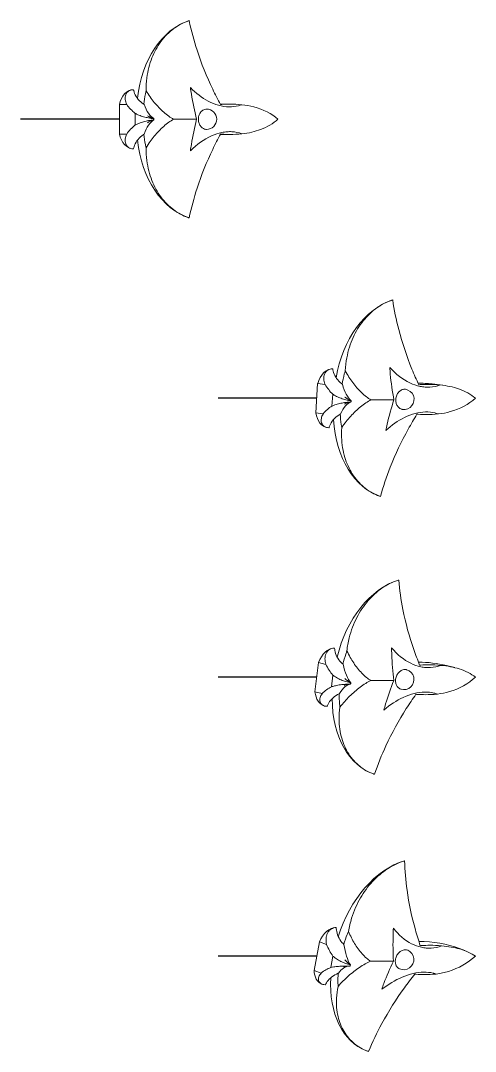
# Model space of a CAD drawing. Header units: inches. Extents: x 0 to 159, y -367 to 354.
# Drawn here: x 112.8 to 158.9, y -117.4 to -12.8 of the extents above; entities that cross this region are included whole.
import ezdxf

# ---------------------------------------------------------------- set-up
doc = ezdxf.new("R2010")
doc.units = ezdxf.units.IN
doc.header["$MEASUREMENT"] = 0

msp = doc.modelspace()

# ---------------------------------------------------------------- linework, layer by layer
at = {"color": 0, "linetype": 'Continuous', "lineweight": 0, "extrusion": (0.707107, -1.09433e-15, 0.707107)}
for p, q in [((124.25, -19.85), (124.21, -19.85)), ((122.82, -21.35), (122.82, -24.35)), ((122.82, -21.35), (123.57, -21.35)), ((133.05, -21.31), (134.03, -21.31)), ((124.41, -22.24), (124.41, -23.45)), ((126.3, -22.78), (126.3, -22.91)), ((130.64, -22.85), (128.32, -22.85)), ((122.82, -24.35), (123.57, -24.35)), ((133.05, -24.39), (134.03, -24.39)), ((124.21, -25.85), (124.25, -25.85)), ((144.4, -48.14), (144.44, -48.14)), ((142.73, -52.62), (142.91, -49.64)), ((142.91, -49.64), (143.66, -49.73)), ((155.55, -49.81), (154.51, -49.68)), ((144.36, -51.93), (144.44, -50.72)), ((146.29, -51.51), (146.29, -51.39)), ((150.64, -51.3), (148.31, -51.3)), ((142.73, -52.62), (143.47, -52.72)), ((143.92, -54.11), (143.92, -54.11)), ((144.07, -54.12), (144.03, -54.12)), ((144.58, -76.46), (144.62, -76.46)), ((142.63, -80.89), (143, -77.94)), ((143, -77.94), (143.74, -78.12)), ((156.8, -78.45), (155.96, -78.24)), ((144.31, -80.4), (144.46, -79.21)), ((146.25, -80.11), (146.27, -79.99)), ((150.62, -79.76), (148.3, -79.76)), ((142.63, -80.89), (143.37, -81.08)), ((143.63, -82.34), (143.62, -82.34)), ((143.89, -82.37), (143.84, -82.37)), ((144.76, -104.8), (144.8, -104.8)), ((142.54, -109.15), (143.09, -106.25)), ((143.09, -106.25), (143.81, -106.52)), ((157.83, -107.14), (157.28, -106.93)), ((144.24, -108.86), (144.46, -107.7)), ((146.2, -108.71), (146.22, -108.59)), ((150.59, -108.22), (148.27, -108.22)), ((142.54, -109.15), (143.27, -109.42)), ((143.35, -110.54), (143.33, -110.53)), ((143.71, -110.6), (143.66, -110.6)), ((147.85, -117.29), (147.85, -117.28))]:
    msp.add_line(p, q, dxfattribs=at)
for p, q in [((122.82, -22.85), (112.82, -22.85)), ((142.82, -51.13), (132.82, -51.13)), ((142.82, -79.41), (132.82, -79.41)), ((142.82, -107.7), (132.82, -107.7))]:
    msp.add_line(p, q)
at = {"color": 0, "linetype": 'Continuous', "lineweight": 0}
for centre, start, end in [((131.65, -22.85), 270, 90), ((151.65, -51.25), 261.85, 81.8915), ((151.64, -79.65), 253.8332, 73.9902), ((151.62, -108.05), 246.1061, 66.4287)]:
    msp.add_arc(centre, 1.03, start, end, dxfattribs=at)
for centre, major_axis, ratio, start_param, end_param in [((131.37, -22.26), (0, -9.64), 0.707107, 3.361222, 4.551343), ((124.23, -21.93), (0, 2.08), 0.707107, 0.014421, 1.286572), ((126.24, -17.55), (0, -5.36), 0.707107, 5.498459, 5.777127), ((126.74, -17.55), (0, 5.36), 0.373489, 2.354144, 2.921985), ((126.74, -28.14), (0, 5.36), 0.373489, 0.219608, 0.787448), ((127.13, -17.55), (0, -5.36), 0.707107, 5.884789, 6.063578), ((127.13, -28.14), (0, 5.36), 0.707107, 0.219608, 0.398396), ((126.24, -28.14), (0, 5.36), 0.707107, 0.506058, 0.784727), ((124.23, -23.76), (0, -2.08), 0.707107, 4.996613, 6.268764), ((131.37, -23.43), (0, -9.64), 0.707107, 4.873435, 6.063556), ((151.41, -50.55), (1.18, 9.57), 0.704416, 0.306566, 1.500593), ((144.29, -50.22), (0.26, 2.07), 0.704416, 0.101357, 1.373508), ((146.56, -46.28), (0, -5.36), 0.707107, 5.411192, 5.689861), ((147.05, -46.28), (-0.18, -5.36), 0.37439, 5.421133, 5.988973), ((151.62, -72.99), (2.88, 23.3), 0.704416, 0, 0.086278), ((147.44, -46.28), (0, -5.36), 0.707107, 5.797523, 5.976311), ((145.9, -56.82), (0, 5.36), 0.707107, 0.418791, 0.69746), ((146.4, -56.82), (-0.18, -5.36), 0.37439, 3.286596, 3.854437), ((146.79, -56.82), (0, 5.36), 0.707107, 0.132341, 0.31113), ((144.18, -52.04), (-0.26, -2.07), 0.704416, 5.083549, 6.283185), ((151.34, -51.71), (-1.18, -9.57), 0.704416, 4.964671, 6.150492), ((151.45, -78.84), (2.33, 9.36), 0.696364, 0.391563, 1.589113), ((144.35, -78.51), (0.5, 2.02), 0.696364, 0.186355, 1.458506), ((146.84, -75.04), (0, 5.36), 0.707107, 2.182333, 2.461002), ((147.33, -75.04), (-0.36, -5.36), 0.377081, 5.346681, 5.914522), ((150.28, -101.02), (5.68, 22.78), 0.696364, 0, 0.17452), ((145.54, -85.47), (0, 5.36), 0.707107, 0.331525, 0.610194), ((146.03, -85.47), (-0.36, -5.36), 0.377081, 3.212145, 3.779985), ((146.42, -85.47), (0, 5.36), 0.707107, 0.045075, 0.223863), ((147.72, -75.04), (0, 5.36), 0.707107, 2.568663, 2.747452), ((144.12, -80.32), (-0.5, -2.02), 0.696364, 5.168547, 6.283185), ((151.3, -79.99), (-2.33, -9.36), 0.696364, 5.054376, 6.235489), ((151.48, -107.13), (3.42, 9.02), 0.683013, 0.472891, 1.673575), ((144.4, -106.81), (0.74, 1.95), 0.683013, 0.267683, 1.539834), ((147.09, -103.84), (0, 5.36), 0.707107, 2.095066, 2.373735), ((147.59, -103.84), (-0.54, -5.35), 0.381522, 5.272531, 5.840372), ((148.96, -128.89), (8.32, 21.96), 0.683013, 0, 0.258526), ((147.98, -103.84), (0, 5.36), 0.707107, 2.481397, 2.660186), ((144.07, -108.58), (-0.74, -1.95), 0.683013, 5.249875, 6.283185), ((145.16, -114.06), (0, 5.36), 0.707107, 0.244259, 0.522927), ((145.65, -114.06), (-0.54, -5.35), 0.381522, 3.20825, 3.705835), ((146.04, -114.06), (0, 5.36), 0.707107, 0.018731, 0.136597), ((146.04, -114.06), (0, 5.36), 0.707107, 6.240994, 6.242798), ((151.27, -108.27), (-3.42, -9.02), 0.683013, 5.140844, 6.283185)]:
    msp.add_ellipse(centre, major_axis=major_axis, ratio=ratio, start_param=start_param, end_param=end_param, dxfattribs=at)
for points, knots in [([(129.89, -12.85), (129.86, -12.86), (129.82, -12.87), (129.27, -13.06), (128.76, -13.33), (127.83, -14.03), (127.4, -14.47), (126.66, -15.47), (126.36, -16.03), (125.88, -17.25), (125.7, -17.93), (125.55, -19.08), (125.53, -19.52), (125.53, -19.96)], [20.200973, 20.200973, 20.200973, 20.200973, 20.343008, 20.343008, 22.563347, 22.563347, 24.783686, 24.783686, 27.004025, 27.004025, 29.314353, 29.314353, 30.672112, 30.672112, 30.672112, 30.672112]), ([(133.07, -21.35), (132.8, -20.84), (132.53, -20.32), (131.67, -18.53), (131.13, -17.2), (130.37, -14.85), (130.1, -13.85), (129.89, -12.85)], [2.322448, 2.322448, 2.322448, 2.322448, 3.984617, 3.984617, 7.969234, 7.969234, 10.871312, 10.871312, 10.871312, 10.871312]), ([(124.21, -19.85), (124.13, -19.85), (124.05, -19.86), (123.9, -19.9), (123.82, -19.94), (123.69, -20.03), (123.63, -20.08), (123.53, -20.21), (123.49, -20.28), (123.44, -20.43), (123.42, -20.51), (123.4, -20.68), (123.4, -20.77), (123.43, -21), (123.48, -21.16), (123.56, -21.33), (123.56, -21.34), (123.57, -21.35)], [0.995452, 0.995452, 0.995452, 0.995452, 1.331539, 1.331539, 1.697611, 1.697611, 2.063683, 2.063683, 2.429755, 2.429755, 2.774314, 2.774314, 3.118872, 3.118872, 3.753856, 3.753856, 3.782099, 3.782099, 3.782099, 3.782099]), ([(125.32, -21.34), (125.31, -21.33), (125.3, -21.32), (125.1, -21.19), (124.9, -21.02), (124.57, -20.64), (124.44, -20.43), (124.32, -20.13), (124.29, -20.04), (124.27, -19.91), (124.26, -19.88), (124.25, -19.85)], [1.123597, 1.123597, 1.123597, 1.123597, 1.15257, 1.15257, 1.866166, 1.866166, 2.579762, 2.579762, 2.885709, 2.885709, 2.991853, 2.991853, 2.991853, 2.991853]), ([(130.02, -19.64), (130.58, -20.21), (131.19, -20.67), (132.52, -21.37), (133.23, -21.57), (134.25, -21.6), (134.57, -21.56), (135, -21.45), (135.12, -21.41), (135.23, -21.37)], [-19.193915, -19.193915, -19.193915, -19.193915, -16.556486, -16.556486, -13.650246, -13.650246, -12.237348, -12.237348, -11.681996, -11.681996, -11.681996, -11.681996]), ([(130.64, -22.85), (130.43, -22), (130.25, -21.15), (130.08, -20.08), (130.05, -19.86), (130.02, -19.64)], [17.094509, 17.094509, 17.094509, 17.094509, 19.685728, 19.685728, 20.342736, 20.342736, 20.342736, 20.342736]), ([(125.53, -19.96), (125.51, -20.07), (125.48, -20.17), (125.38, -20.63), (125.33, -20.97), (125.3, -21.32)], [61.969004, 61.969004, 61.969004, 61.969004, 62.284987, 62.284987, 63.308591, 63.308591, 63.308591, 63.308591]), ([(125.53, -19.96), (125.67, -20.18), (125.81, -20.39), (126.21, -20.96), (126.5, -21.32), (127.14, -21.99), (127.48, -22.29), (127.99, -22.65), (128.15, -22.75), (128.32, -22.85)], [2.921236, 2.921236, 2.921236, 2.921236, 3.666463, 3.666463, 5.0701, 5.0701, 6.473737, 6.473737, 7.119123, 7.119123, 7.119123, 7.119123]), ([(131.65, -23.87), (131.64, -23.87), (131.62, -23.87), (131.58, -23.87), (131.55, -23.87), (131.46, -23.85), (131.4, -23.83), (131.25, -23.75), (131.16, -23.68), (131.01, -23.5), (130.94, -23.39), (130.85, -23.14), (130.83, -23.01), (130.82, -22.74), (130.84, -22.61), (130.91, -22.37), (130.96, -22.27), (131.1, -22.07), (131.19, -21.99), (131.35, -21.89), (131.42, -21.86), (131.54, -21.83), (131.59, -21.82), (131.65, -21.82), (131.65, -21.82), (131.65, -21.82)], [-6.057241, -6.057241, -6.057241, -6.057241, -6.001283, -6.001283, -5.897199, -5.897199, -5.654701, -5.654701, -5.278684, -5.278684, -4.873969, -4.873969, -4.462135, -4.462135, -4.073466, -4.073466, -3.704313, -3.704313, -3.295135, -3.295135, -3.030049, -3.030049, -2.82931, -2.82931, -2.820237, -2.820237, -2.820237, -2.820237]), ([(135.23, -21.37), (134.82, -21.33), (134.41, -21.31), (133.76, -21.31), (133.48, -21.32), (133.15, -21.34), (133.11, -21.34), (133.07, -21.35)], [7.477884, 7.477884, 7.477884, 7.477884, 9.120512, 9.120512, 10.23062, 10.23062, 10.394522, 10.394522, 10.394522, 10.394522]), ([(138.89, -22.85), (138.23, -22.27), (137.42, -21.84), (136.05, -21.49), (135.65, -21.41), (135.23, -21.37)], [0, 0, 0, 0, 5.119512, 5.119512, 7.065858, 7.065858, 7.065858, 7.065858]), ([(124.41, -22.24), (124.5, -22.29), (124.6, -22.34), (124.83, -22.45), (124.99, -22.51), (125.32, -22.61), (125.49, -22.65), (125.82, -22.72), (126, -22.75), (126.22, -22.78), (126.26, -22.78), (126.29, -22.78)], [14.80596, 14.80596, 14.80596, 14.80596, 15.135356, 15.135356, 15.609973, 15.609973, 16.08459, 16.08459, 16.623466, 16.623466, 16.730194, 16.730194, 16.730194, 16.730194]), ([(126.29, -22.91), (126.26, -22.91), (126.22, -22.92), (126, -22.94), (125.82, -22.97), (125.49, -23.04), (125.32, -23.09), (124.99, -23.19), (124.83, -23.25), (124.6, -23.35), (124.5, -23.4), (124.41, -23.45)], [1.777955, 1.777955, 1.777955, 1.777955, 1.884684, 1.884684, 2.423559, 2.423559, 2.898176, 2.898176, 3.372793, 3.372793, 3.702189, 3.702189, 3.702189, 3.702189]), ([(128.32, -22.85), (128.15, -22.94), (127.99, -23.04), (127.48, -23.4), (127.14, -23.71), (126.5, -24.37), (126.21, -24.74), (125.81, -25.3), (125.67, -25.51), (125.53, -25.73)], [5.371961, 5.371961, 5.371961, 5.371961, 6.017348, 6.017348, 7.420984, 7.420984, 8.824621, 8.824621, 9.569849, 9.569849, 9.569849, 9.569849]), ([(126.29, -22.78), (126.13, -22.73), (125.97, -22.67), (125.76, -22.55), (125.71, -22.52), (125.66, -22.49)], [8.7024713, 8.7024713, 8.7024713, 8.7024713, 9.3720268, 9.3720268, 9.6016785, 9.6016785, 9.6016785, 9.6016785]), ([(125.66, -23.2), (125.71, -23.17), (125.76, -23.14), (125.97, -23.03), (126.13, -22.96), (126.29, -22.91)], [5.5305364, 5.5305364, 5.5305364, 5.5305364, 5.7601881, 5.7601881, 6.4297437, 6.4297437, 6.4297437, 6.4297437]), ([(126.29, -22.91), (126.29, -22.89), (126.29, -22.87), (126.29, -22.83), (126.29, -22.8), (126.29, -22.78)], [4.1622451, 4.1622451, 4.1622451, 4.1622451, 4.2239343, 4.2239343, 4.2856236, 4.2856236, 4.2856236, 4.2856236]), ([(130.02, -26.05), (130.05, -25.83), (130.08, -25.62), (130.25, -24.54), (130.43, -23.69), (130.64, -22.85)], [11.154429, 11.154429, 11.154429, 11.154429, 11.811437, 11.811437, 14.402657, 14.402657, 14.402657, 14.402657]), ([(135.23, -24.32), (135.93, -24.25), (136.56, -24.1), (137.81, -23.63), (138.4, -23.28), (138.89, -22.85)], [3.15224, 3.15224, 3.15224, 3.15224, 6.357468, 6.357468, 10.210765, 10.210765, 10.210765, 10.210765]), ([(123.57, -24.35), (123.56, -24.35), (123.56, -24.36), (123.48, -24.53), (123.43, -24.69), (123.4, -24.93), (123.4, -25.01), (123.42, -25.18), (123.44, -25.27), (123.49, -25.41), (123.53, -25.48), (123.63, -25.61), (123.69, -25.66), (123.82, -25.75), (123.9, -25.79), (124.05, -25.83), (124.13, -25.84), (124.21, -25.85)], [11.860839, 11.860839, 11.860839, 11.860839, 11.889082, 11.889082, 12.524066, 12.524066, 12.868624, 12.868624, 13.213183, 13.213183, 13.579255, 13.579255, 13.945327, 13.945327, 14.311399, 14.311399, 14.647486, 14.647486, 14.647486, 14.647486]), ([(124.25, -25.85), (124.26, -25.81), (124.27, -25.78), (124.29, -25.65), (124.32, -25.56), (124.44, -25.28), (124.56, -25.08), (124.86, -24.72), (125.04, -24.55), (125.25, -24.4), (125.28, -24.38), (125.32, -24.36)], [1.920785, 1.920785, 1.920785, 1.920785, 2.031069, 2.031069, 2.332559, 2.332559, 3.002664, 3.002664, 3.67277, 3.67277, 3.787982, 3.787982, 3.787982, 3.787982]), ([(125.3, -24.37), (125.33, -24.72), (125.38, -25.07), (125.48, -25.52), (125.51, -25.62), (125.53, -25.73)], [1.01085, 1.01085, 1.01085, 1.01085, 2.034454, 2.034454, 2.350436, 2.350436, 2.350436, 2.350436]), ([(129.89, -32.85), (130.1, -31.84), (130.37, -30.84), (131.13, -28.49), (131.67, -27.17), (132.53, -25.37), (132.8, -24.85), (133.07, -24.35)], [5.067155, 5.067155, 5.067155, 5.067155, 7.969234, 7.969234, 11.95385, 11.95385, 13.616019, 13.616019, 13.616019, 13.616019]), ([(135.23, -24.32), (134.91, -24.2), (134.57, -24.13), (134.05, -24.1), (133.88, -24.1), (133.55, -24.13), (133.38, -24.15), (132.86, -24.25), (132.5, -24.37), (131.4, -24.87), (130.67, -25.39), (130.02, -26.05)], [-7.597966, -7.597966, -7.597966, -7.597966, -6.048306, -6.048306, -5.353485, -5.353485, -4.654459, -4.654459, -3.205786, -3.205786, -0.129514, -0.129514, -0.129514, -0.129514]), ([(133.07, -24.35), (133.11, -24.35), (133.15, -24.35), (133.48, -24.38), (133.76, -24.39), (134.41, -24.39), (134.82, -24.37), (135.23, -24.32)], [0.94619, 0.94619, 0.94619, 0.94619, 1.1101, 1.1101, 2.2202, 2.2202, 3.862828, 3.862828, 3.862828, 3.862828]), ([(125.53, -25.73), (125.53, -26.17), (125.55, -26.61), (125.7, -27.76), (125.88, -28.44), (126.36, -29.66), (126.66, -30.22), (127.4, -31.22), (127.83, -31.66), (128.76, -32.36), (129.27, -32.63), (129.82, -32.82), (129.86, -32.84), (129.89, -32.85)], [5.573225, 5.573225, 5.573225, 5.573225, 6.930984, 6.930984, 9.241313, 9.241313, 11.461652, 11.461652, 13.681991, 13.681991, 15.90233, 15.90233, 16.044364, 16.044364, 16.044364, 16.044364]), ([(145.71, -48.35), (145.73, -47.9), (145.78, -47.46), (146, -46.29), (146.22, -45.6), (146.77, -44.37), (147.12, -43.8), (147.92, -42.8), (148.37, -42.36), (149.35, -41.65), (149.87, -41.38), (150.44, -41.19), (150.47, -41.18), (150.51, -41.17)], [5.573225, 5.573225, 5.573225, 5.573225, 6.930984, 6.930984, 9.241313, 9.241313, 11.461652, 11.461652, 13.681991, 13.681991, 15.90233, 15.90233, 16.044364, 16.044364, 16.044364, 16.044364]), ([(150.51, -41.17), (150.66, -42.17), (150.86, -43.18), (151.48, -45.54), (151.93, -46.89), (152.68, -48.72), (152.92, -49.25), (153.16, -49.77)], [5.067155, 5.067155, 5.067155, 5.067155, 7.969234, 7.969234, 11.95385, 11.95385, 13.616019, 13.616019, 13.616019, 13.616019]), ([(155.32, -49.79), (154.99, -49.91), (154.64, -49.99), (154.12, -50.02), (153.96, -50.02), (153.62, -49.99), (153.46, -49.97), (152.94, -49.86), (152.59, -49.74), (151.52, -49.23), (150.83, -48.7), (150.21, -48.02)], [-7.597966, -7.597966, -7.597966, -7.597966, -6.048306, -6.048306, -5.353485, -5.353485, -4.654459, -4.654459, -3.205786, -3.205786, -0.129514, -0.129514, -0.129514, -0.129514]), ([(150.21, -48.02), (150.23, -48.25), (150.25, -48.47), (150.35, -49.57), (150.47, -50.44), (150.64, -51.3)], [11.154429, 11.154429, 11.154429, 11.154429, 11.811437, 11.811437, 14.402657, 14.402657, 14.402657, 14.402657]), ([(143.66, -49.73), (143.65, -49.72), (143.65, -49.71), (143.58, -49.53), (143.54, -49.35), (143.53, -49.11), (143.53, -49.01), (143.56, -48.83), (143.58, -48.75), (143.65, -48.6), (143.69, -48.52), (143.8, -48.39), (143.86, -48.33), (144, -48.24), (144.08, -48.2), (144.24, -48.15), (144.32, -48.14), (144.4, -48.14)], [11.860839, 11.860839, 11.860839, 11.860839, 11.889082, 11.889082, 12.524066, 12.524066, 12.868624, 12.868624, 13.213183, 13.213183, 13.579255, 13.579255, 13.945327, 13.945327, 14.311399, 14.311399, 14.647486, 14.647486, 14.647486, 14.647486]), ([(144.44, -48.14), (144.44, -48.18), (144.45, -48.21), (144.47, -48.35), (144.49, -48.44), (144.59, -48.73), (144.7, -48.95), (144.97, -49.33), (145.14, -49.5), (145.35, -49.67), (145.38, -49.69), (145.41, -49.72)], [1.920785, 1.920785, 1.920785, 1.920785, 2.031069, 2.031069, 2.332559, 2.332559, 3.002664, 3.002664, 3.67277, 3.67277, 3.787982, 3.787982, 3.787982, 3.787982]), ([(145.39, -49.7), (145.44, -49.36), (145.52, -49.01), (145.64, -48.56), (145.67, -48.46), (145.71, -48.35)], [1.008406, 1.008406, 1.008406, 1.008406, 2.034454, 2.034454, 2.350436, 2.350436, 2.350436, 2.350436]), ([(148.31, -51.3), (148.15, -51.21), (148, -51.1), (147.51, -50.73), (147.19, -50.42), (146.59, -49.74), (146.32, -49.37), (145.95, -48.79), (145.83, -48.58), (145.71, -48.35)], [5.371961, 5.371961, 5.371961, 5.371961, 6.017348, 6.017348, 7.420984, 7.420984, 8.824621, 8.824621, 9.569849, 9.569849, 9.569849, 9.569849]), ([(153.16, -49.77), (153.2, -49.76), (153.24, -49.76), (153.57, -49.74), (153.86, -49.73), (154.5, -49.73), (154.91, -49.75), (155.32, -49.79)], [0.94619, 0.94619, 0.94619, 0.94619, 1.1101, 1.1101, 2.2202, 2.2202, 3.862828, 3.862828, 3.862828, 3.862828]), ([(155.32, -49.79), (156.01, -49.86), (156.63, -49.99), (157.86, -50.42), (158.42, -50.74), (158.89, -51.13)], [3.15224, 3.15224, 3.15224, 3.15224, 6.357468, 6.357468, 10.210765, 10.210765, 10.210765, 10.210765]), ([(146.29, -51.39), (146.25, -51.38), (146.22, -51.38), (146, -51.34), (145.82, -51.3), (145.49, -51.21), (145.33, -51.16), (145.01, -51.03), (144.85, -50.96), (144.62, -50.84), (144.53, -50.78), (144.44, -50.72)], [1.777955, 1.777955, 1.777955, 1.777955, 1.884684, 1.884684, 2.423559, 2.423559, 2.898176, 2.898176, 3.372793, 3.372793, 3.702189, 3.702189, 3.702189, 3.702189]), ([(145.67, -51.02), (145.72, -51.06), (145.77, -51.09), (145.97, -51.23), (146.13, -51.32), (146.29, -51.39)], [5.5305364, 5.5305364, 5.5305364, 5.5305364, 5.7601881, 5.7601881, 6.4297437, 6.4297437, 6.4297437, 6.4297437]), ([(151.71, -50.23), (151.7, -50.23), (151.68, -50.23), (151.64, -50.23), (151.61, -50.23), (151.52, -50.25), (151.46, -50.27), (151.3, -50.34), (151.21, -50.41), (151.04, -50.59), (150.97, -50.7), (150.87, -50.94), (150.83, -51.08), (150.81, -51.34), (150.82, -51.47), (150.88, -51.71), (150.92, -51.81), (151.05, -52.01), (151.13, -52.1), (151.29, -52.2), (151.35, -52.23), (151.45, -52.26), (151.48, -52.26), (151.5, -52.27)], [-6.057241, -6.057241, -6.057241, -6.057241, -6.001283, -6.001283, -5.897199, -5.897199, -5.654701, -5.654701, -5.278684, -5.278684, -4.873969, -4.873969, -4.462135, -4.462135, -4.073466, -4.073466, -3.704313, -3.704313, -3.295135, -3.295135, -3.030049, -3.030049, -2.924461, -2.924461, -2.924461, -2.924461]), ([(151.79, -50.23), (151.78, -50.23), (151.76, -50.23), (151.73, -50.23), (151.72, -50.23), (151.71, -50.23)], [0.3132308, 0.3132308, 0.3132308, 0.3132308, 0.3778719, 0.3778719, 0.4168374, 0.4168374, 0.4168374, 0.4168374]), ([(158.89, -51.13), (158.2, -51.75), (157.35, -52.22), (155.96, -52.6), (155.56, -52.68), (155.14, -52.73)], [0, 0, 0, 0, 5.119512, 5.119512, 7.065858, 7.065858, 7.065858, 7.065858]), ([(144.36, -51.93), (144.46, -51.88), (144.56, -51.84), (144.8, -51.76), (144.96, -51.71), (145.3, -51.63), (145.47, -51.6), (145.8, -51.55), (145.99, -51.54), (146.21, -51.52), (146.24, -51.51), (146.28, -51.51)], [14.80596, 14.80596, 14.80596, 14.80596, 15.135356, 15.135356, 15.609973, 15.609973, 16.08459, 16.08459, 16.623466, 16.623466, 16.730194, 16.730194, 16.730194, 16.730194]), ([(145.35, -54.1), (145.5, -53.89), (145.65, -53.68), (146.09, -53.13), (146.41, -52.78), (147.08, -52.14), (147.44, -51.84), (147.97, -51.49), (148.14, -51.39), (148.31, -51.3)], [2.921236, 2.921236, 2.921236, 2.921236, 3.666463, 3.666463, 5.0701, 5.0701, 6.473737, 6.473737, 7.119123, 7.119123, 7.119123, 7.119123]), ([(146.28, -51.51), (146.11, -51.54), (145.95, -51.59), (145.73, -51.67), (145.68, -51.7), (145.63, -51.72)], [8.7024713, 8.7024713, 8.7024713, 8.7024713, 9.3720268, 9.3720268, 9.6016785, 9.6016785, 9.6016785, 9.6016785]), ([(146.29, -51.39), (146.29, -51.41), (146.28, -51.43), (146.28, -51.47), (146.28, -51.49), (146.28, -51.51)], [4.1622451, 4.1622451, 4.1622451, 4.1622451, 4.2239343, 4.2239343, 4.2856236, 4.2856236, 4.2856236, 4.2856236]), ([(150.64, -51.3), (150.37, -52.12), (150.14, -52.94), (149.9, -53.99), (149.86, -54.2), (149.82, -54.41)], [17.094509, 17.094509, 17.094509, 17.094509, 19.685728, 19.685728, 20.342736, 20.342736, 20.342736, 20.342736]), ([(144.03, -54.12), (143.95, -54.12), (143.87, -54.11), (143.72, -54.06), (143.64, -54.03), (143.51, -53.95), (143.46, -53.89), (143.37, -53.77), (143.33, -53.7), (143.29, -53.57), (143.27, -53.49), (143.26, -53.33), (143.27, -53.25), (143.31, -53.03), (143.37, -52.88), (143.46, -52.73), (143.47, -52.72), (143.47, -52.72)], [0.995452, 0.995452, 0.995452, 0.995452, 1.331539, 1.331539, 1.697611, 1.697611, 2.063683, 2.063683, 2.429755, 2.429755, 2.774314, 2.774314, 3.118872, 3.118872, 3.753856, 3.753856, 3.782099, 3.782099, 3.782099, 3.782099]), ([(145.22, -52.73), (145.21, -52.73), (145.21, -52.74), (144.99, -52.86), (144.79, -53.02), (144.44, -53.37), (144.29, -53.57), (144.16, -53.85), (144.12, -53.93), (144.08, -54.06), (144.08, -54.09), (144.07, -54.12)], [1.123597, 1.123597, 1.123597, 1.123597, 1.15257, 1.15257, 1.866166, 1.866166, 2.579762, 2.579762, 2.885709, 2.885709, 2.991853, 2.991853, 2.991853, 2.991853]), ([(145.35, -54.1), (145.33, -53.99), (145.31, -53.89), (145.25, -53.43), (145.21, -53.09), (145.2, -52.74)], [61.969004, 61.969004, 61.969004, 61.969004, 62.284987, 62.284987, 63.306034, 63.306034, 63.306034, 63.306034]), ([(152.97, -52.76), (152.67, -53.25), (152.37, -53.75), (151.4, -55.5), (150.78, -56.8), (149.88, -59.11), (149.55, -60.1), (149.27, -61.09)], [2.322448, 2.322448, 2.322448, 2.322448, 3.984617, 3.984617, 7.969234, 7.969234, 10.871312, 10.871312, 10.871312, 10.871312]), ([(149.82, -54.41), (150.41, -53.86), (151.05, -53.41), (152.43, -52.73), (153.15, -52.54), (154.17, -52.51), (154.49, -52.55), (154.91, -52.66), (155.02, -52.69), (155.14, -52.73)], [-19.193915, -19.193915, -19.193915, -19.193915, -16.556486, -16.556486, -13.650246, -13.650246, -12.237348, -12.237348, -11.681996, -11.681996, -11.681996, -11.681996]), ([(155.14, -52.73), (154.72, -52.77), (154.31, -52.79), (153.67, -52.79), (153.38, -52.78), (153.06, -52.76), (153.02, -52.76), (152.97, -52.76)], [7.477884, 7.477884, 7.477884, 7.477884, 9.120512, 9.120512, 10.23062, 10.23062, 10.394522, 10.394522, 10.394522, 10.394522]), ([(149.27, -61.09), (149.24, -61.08), (149.21, -61.07), (148.67, -60.88), (148.18, -60.61), (147.29, -59.92), (146.88, -59.49), (146.21, -58.5), (145.93, -57.94), (145.53, -56.75), (145.39, -56.08), (145.32, -54.96), (145.32, -54.53), (145.35, -54.1)], [20.200973, 20.200973, 20.200973, 20.200973, 20.343008, 20.343008, 22.563347, 22.563347, 24.783686, 24.783686, 27.004025, 27.004025, 29.314353, 29.314353, 30.672112, 30.672112, 30.672112, 30.672112]), ([(145.87, -76.76), (145.92, -76.31), (146, -75.86), (146.29, -74.68), (146.56, -73.99), (147.19, -72.76), (147.57, -72.19), (148.43, -71.19), (148.91, -70.75), (149.93, -70.04), (150.47, -69.78), (151.05, -69.59), (151.08, -69.58), (151.12, -69.57)], [5.573225, 5.573225, 5.573225, 5.573225, 6.930984, 6.930984, 9.241313, 9.241313, 11.461652, 11.461652, 13.681991, 13.681991, 15.90233, 15.90233, 16.044364, 16.044364, 16.044364, 16.044364]), ([(151.12, -69.57), (151.21, -70.56), (151.35, -71.57), (151.82, -73.93), (152.19, -75.29), (152.83, -77.14), (153.03, -77.67), (153.24, -78.2)], [5.067155, 5.067155, 5.067155, 5.067155, 7.969234, 7.969234, 11.95385, 11.95385, 13.616019, 13.616019, 13.616019, 13.616019]), ([(143.74, -78.12), (143.74, -78.11), (143.73, -78.1), (143.67, -77.91), (143.65, -77.72), (143.65, -77.46), (143.66, -77.36), (143.7, -77.18), (143.73, -77.09), (143.8, -76.93), (143.85, -76.85), (143.97, -76.71), (144.03, -76.65), (144.18, -76.56), (144.26, -76.52), (144.42, -76.47), (144.5, -76.46), (144.58, -76.46)], [11.860839, 11.860839, 11.860839, 11.860839, 11.889082, 11.889082, 12.524066, 12.524066, 12.868624, 12.868624, 13.213183, 13.213183, 13.579255, 13.579255, 13.945327, 13.945327, 14.311399, 14.311399, 14.647486, 14.647486, 14.647486, 14.647486]), ([(144.62, -76.46), (144.62, -76.5), (144.63, -76.53), (144.64, -76.67), (144.65, -76.77), (144.73, -77.07), (144.83, -77.29), (145.08, -77.7), (145.24, -77.88), (145.43, -78.06), (145.46, -78.08), (145.49, -78.11)], [1.920785, 1.920785, 1.920785, 1.920785, 2.031069, 2.031069, 2.332559, 2.332559, 3.002664, 3.002664, 3.67277, 3.67277, 3.787982, 3.787982, 3.787982, 3.787982]), ([(145.47, -78.09), (145.55, -77.75), (145.65, -77.41), (145.8, -76.97), (145.84, -76.87), (145.87, -76.76)], [1.006064, 1.006064, 1.006064, 1.006064, 2.034454, 2.034454, 2.350436, 2.350436, 2.350436, 2.350436]), ([(148.3, -79.76), (148.14, -79.67), (147.99, -79.56), (147.53, -79.18), (147.23, -78.86), (146.67, -78.17), (146.43, -77.79), (146.1, -77.21), (145.98, -76.99), (145.87, -76.76)], [5.371961, 5.371961, 5.371961, 5.371961, 6.017348, 6.017348, 7.420984, 7.420984, 8.824621, 8.824621, 9.569849, 9.569849, 9.569849, 9.569849]), ([(155.4, -78.22), (155.06, -78.35), (154.71, -78.42), (154.18, -78.45), (154.02, -78.45), (153.69, -78.43), (153.52, -78.4), (153.02, -78.29), (152.67, -78.17), (151.63, -77.66), (150.97, -77.12), (150.4, -76.43)], [-7.597966, -7.597966, -7.597966, -7.597966, -6.048306, -6.048306, -5.353485, -5.353485, -4.654459, -4.654459, -3.205786, -3.205786, -0.129514, -0.129514, -0.129514, -0.129514]), ([(150.4, -76.43), (150.4, -76.66), (150.41, -76.88), (150.44, -78), (150.51, -78.88), (150.62, -79.76)], [11.154429, 11.154429, 11.154429, 11.154429, 11.811437, 11.811437, 14.402657, 14.402657, 14.402657, 14.402657]), ([(153.24, -78.2), (153.28, -78.19), (153.32, -78.19), (153.65, -78.17), (153.94, -78.16), (154.59, -78.16), (154.99, -78.18), (155.4, -78.22)], [0.94619, 0.94619, 0.94619, 0.94619, 1.1101, 1.1101, 2.2202, 2.2202, 3.862828, 3.862828, 3.862828, 3.862828]), ([(155.4, -78.22), (156.08, -78.28), (156.7, -78.4), (157.9, -78.78), (158.44, -79.07), (158.89, -79.41)], [3.15224, 3.15224, 3.15224, 3.15224, 6.357468, 6.357468, 10.210765, 10.210765, 10.210765, 10.210765]), ([(146.26, -79.99), (146.23, -79.98), (146.19, -79.98), (145.98, -79.93), (145.8, -79.88), (145.48, -79.77), (145.32, -79.71), (145.01, -79.56), (144.85, -79.48), (144.63, -79.34), (144.54, -79.28), (144.46, -79.21)], [1.777955, 1.777955, 1.777955, 1.777955, 1.884684, 1.884684, 2.423559, 2.423559, 2.898176, 2.898176, 3.372793, 3.372793, 3.702189, 3.702189, 3.702189, 3.702189]), ([(151.76, -78.64), (151.75, -78.64), (151.73, -78.64), (151.69, -78.64), (151.66, -78.64), (151.57, -78.66), (151.51, -78.68), (151.34, -78.75), (151.25, -78.82), (151.07, -78.99), (151, -79.09), (150.87, -79.33), (150.83, -79.47), (150.79, -79.73), (150.8, -79.86), (150.84, -80.09), (150.88, -80.2), (150.99, -80.4), (151.07, -80.48), (151.22, -80.59), (151.28, -80.62), (151.35, -80.64), (151.35, -80.64), (151.35, -80.64)], [-6.057241, -6.057241, -6.057241, -6.057241, -6.001283, -6.001283, -5.897199, -5.897199, -5.654701, -5.654701, -5.278684, -5.278684, -4.873969, -4.873969, -4.462135, -4.462135, -4.073466, -4.073466, -3.704313, -3.704313, -3.295135, -3.295135, -3.030049, -3.030049, -3.026032, -3.026032, -3.026032, -3.026032]), ([(151.92, -78.66), (151.88, -78.65), (151.84, -78.64), (151.79, -78.64), (151.77, -78.64), (151.76, -78.64)], [0.213249, 0.213249, 0.213249, 0.213249, 0.3778719, 0.3778719, 0.4168374, 0.4168374, 0.4168374, 0.4168374]), ([(158.89, -79.41), (158.16, -80.08), (157.28, -80.58), (155.87, -80.99), (155.46, -81.08), (155.04, -81.13)], [0, 0, 0, 0, 5.119512, 5.119512, 7.065858, 7.065858, 7.065858, 7.065858]), ([(144.31, -80.4), (144.41, -80.36), (144.51, -80.33), (144.76, -80.27), (144.92, -80.23), (145.26, -80.18), (145.43, -80.16), (145.77, -80.13), (145.95, -80.12), (146.17, -80.12), (146.21, -80.11), (146.25, -80.11)], [14.80596, 14.80596, 14.80596, 14.80596, 15.135356, 15.135356, 15.609973, 15.609973, 16.08459, 16.08459, 16.623466, 16.623466, 16.730194, 16.730194, 16.730194, 16.730194]), ([(145.17, -82.45), (145.33, -82.24), (145.49, -82.05), (145.96, -81.52), (146.3, -81.18), (147.02, -80.56), (147.39, -80.28), (147.95, -79.94), (148.12, -79.85), (148.3, -79.76)], [2.921236, 2.921236, 2.921236, 2.921236, 3.666463, 3.666463, 5.0701, 5.0701, 6.473737, 6.473737, 7.119123, 7.119123, 7.119123, 7.119123]), ([(146.25, -80.11), (146.08, -80.12), (145.91, -80.15), (145.69, -80.21), (145.64, -80.22), (145.58, -80.24)], [8.7024713, 8.7024713, 8.7024713, 8.7024713, 9.3720268, 9.3720268, 9.6016785, 9.6016785, 9.6016785, 9.6016785]), ([(145.67, -79.55), (145.72, -79.59), (145.76, -79.63), (145.96, -79.79), (146.11, -79.9), (146.26, -79.99)], [5.5305364, 5.5305364, 5.5305364, 5.5305364, 5.7601881, 5.7601881, 6.4297437, 6.4297437, 6.4297437, 6.4297437]), ([(146.26, -79.99), (146.26, -80.01), (146.26, -80.03), (146.25, -80.07), (146.25, -80.09), (146.25, -80.11)], [4.1622451, 4.1622451, 4.1622451, 4.1622451, 4.2239343, 4.2239343, 4.2856236, 4.2856236, 4.2856236, 4.2856236]), ([(150.62, -79.76), (150.31, -80.54), (150.03, -81.33), (149.73, -82.34), (149.67, -82.54), (149.61, -82.75)], [17.094509, 17.094509, 17.094509, 17.094509, 19.685728, 19.685728, 20.342736, 20.342736, 20.342736, 20.342736]), ([(143.84, -82.37), (143.76, -82.37), (143.69, -82.36), (143.54, -82.32), (143.47, -82.29), (143.34, -82.21), (143.29, -82.16), (143.2, -82.04), (143.17, -81.98), (143.13, -81.85), (143.12, -81.78), (143.13, -81.63), (143.14, -81.56), (143.19, -81.36), (143.26, -81.22), (143.36, -81.09), (143.37, -81.08), (143.37, -81.08)], [0.995452, 0.995452, 0.995452, 0.995452, 1.331539, 1.331539, 1.697611, 1.697611, 2.063683, 2.063683, 2.429755, 2.429755, 2.774314, 2.774314, 3.118872, 3.118872, 3.753856, 3.753856, 3.782099, 3.782099, 3.782099, 3.782099]), ([(145.12, -81.08), (145.11, -81.09), (145.1, -81.09), (144.88, -81.2), (144.67, -81.34), (144.3, -81.67), (144.14, -81.85), (143.99, -82.11), (143.95, -82.2), (143.9, -82.31), (143.89, -82.34), (143.89, -82.37)], [1.123597, 1.123597, 1.123597, 1.123597, 1.15257, 1.15257, 1.866166, 1.866166, 2.579762, 2.579762, 2.885709, 2.885709, 2.991853, 2.991853, 2.991853, 2.991853]), ([(145.17, -82.45), (145.15, -82.34), (145.14, -82.23), (145.1, -81.78), (145.09, -81.44), (145.1, -81.1)], [61.969004, 61.969004, 61.969004, 61.969004, 62.284987, 62.284987, 63.303351, 63.303351, 63.303351, 63.303351]), ([(152.87, -81.15), (152.54, -81.62), (152.21, -82.11), (151.13, -83.8), (150.43, -85.06), (149.39, -87.31), (149, -88.28), (148.66, -89.26)], [2.322448, 2.322448, 2.322448, 2.322448, 3.984617, 3.984617, 7.969234, 7.969234, 10.871312, 10.871312, 10.871312, 10.871312]), ([(149.61, -82.75), (150.24, -82.22), (150.91, -81.78), (152.33, -81.13), (153.06, -80.94), (154.08, -80.92), (154.4, -80.95), (154.81, -81.06), (154.92, -81.09), (155.04, -81.13)], [-19.193915, -19.193915, -19.193915, -19.193915, -16.556486, -16.556486, -13.650246, -13.650246, -12.237348, -12.237348, -11.681996, -11.681996, -11.681996, -11.681996]), ([(155.04, -81.13), (154.61, -81.17), (154.21, -81.19), (153.56, -81.19), (153.28, -81.18), (152.95, -81.16), (152.91, -81.16), (152.87, -81.15)], [7.477884, 7.477884, 7.477884, 7.477884, 9.120512, 9.120512, 10.23062, 10.23062, 10.394522, 10.394522, 10.394522, 10.394522]), ([(148.66, -89.26), (148.63, -89.25), (148.6, -89.24), (148.07, -89.06), (147.59, -88.79), (146.75, -88.11), (146.37, -87.68), (145.75, -86.72), (145.52, -86.18), (145.18, -85.01), (145.09, -84.36), (145.08, -83.28), (145.11, -82.86), (145.17, -82.45)], [20.200973, 20.200973, 20.200973, 20.200973, 20.343008, 20.343008, 22.563347, 22.563347, 24.783686, 24.783686, 27.004025, 27.004025, 29.314353, 29.314353, 30.672112, 30.672112, 30.672112, 30.672112]), ([(146.03, -105.2), (146.11, -104.74), (146.22, -104.29), (146.58, -103.12), (146.89, -102.42), (147.59, -101.2), (148.01, -100.63), (148.93, -99.64), (149.44, -99.21), (150.5, -98.51), (151.06, -98.25), (151.65, -98.06), (151.68, -98.05), (151.72, -98.04)], [5.573225, 5.573225, 5.573225, 5.573225, 6.930984, 6.930984, 9.241313, 9.241313, 11.461652, 11.461652, 13.681991, 13.681991, 15.90233, 15.90233, 16.044364, 16.044364, 16.044364, 16.044364]), ([(151.72, -98.04), (151.75, -99.02), (151.83, -100.01), (152.15, -102.36), (152.44, -103.72), (152.96, -105.57), (153.13, -106.11), (153.31, -106.64)], [5.067155, 5.067155, 5.067155, 5.067155, 7.969234, 7.969234, 11.95385, 11.95385, 13.616019, 13.616019, 13.616019, 13.616019]), ([(143.81, -106.52), (143.81, -106.51), (143.81, -106.51), (143.76, -106.3), (143.75, -106.1), (143.77, -105.83), (143.78, -105.73), (143.83, -105.54), (143.87, -105.44), (143.95, -105.28), (144.01, -105.2), (144.13, -105.06), (144.2, -105), (144.36, -104.9), (144.44, -104.86), (144.6, -104.81), (144.68, -104.8), (144.76, -104.8)], [11.860839, 11.860839, 11.860839, 11.860839, 11.889082, 11.889082, 12.524066, 12.524066, 12.868624, 12.868624, 13.213183, 13.213183, 13.579255, 13.579255, 13.945327, 13.945327, 14.311399, 14.311399, 14.647486, 14.647486, 14.647486, 14.647486]), ([(144.8, -104.8), (144.8, -104.84), (144.8, -104.88), (144.8, -105.01), (144.82, -105.12), (144.87, -105.43), (144.96, -105.66), (145.19, -106.08), (145.33, -106.27), (145.51, -106.46), (145.54, -106.48), (145.57, -106.51)], [1.920785, 1.920785, 1.920785, 1.920785, 2.031069, 2.031069, 2.332559, 2.332559, 3.002664, 3.002664, 3.67277, 3.67277, 3.787982, 3.787982, 3.787982, 3.787982]), ([(145.55, -106.49), (145.65, -106.16), (145.77, -105.83), (145.94, -105.4), (145.99, -105.3), (146.03, -105.2)], [1.003814, 1.003814, 1.003814, 1.003814, 2.034454, 2.034454, 2.350436, 2.350436, 2.350436, 2.350436]), ([(148.27, -108.22), (148.12, -108.12), (147.98, -108.01), (147.54, -107.63), (147.26, -107.31), (146.75, -106.61), (146.52, -106.23), (146.23, -105.64), (146.13, -105.42), (146.03, -105.2)], [5.371961, 5.371961, 5.371961, 5.371961, 6.017348, 6.017348, 7.420984, 7.420984, 8.824621, 8.824621, 9.569849, 9.569849, 9.569849, 9.569849]), ([(150.58, -104.87), (150.57, -105.09), (150.56, -105.32), (150.53, -106.43), (150.54, -107.33), (150.59, -108.22)], [11.154429, 11.154429, 11.154429, 11.154429, 11.811437, 11.811437, 14.402657, 14.402657, 14.402657, 14.402657]), ([(155.47, -106.66), (155.12, -106.79), (154.76, -106.87), (154.24, -106.9), (154.07, -106.89), (153.75, -106.87), (153.58, -106.84), (153.08, -106.73), (152.75, -106.61), (151.74, -106.09), (151.11, -105.55), (150.58, -104.87)], [-7.597966, -7.597966, -7.597966, -7.597966, -6.048306, -6.048306, -5.353485, -5.353485, -4.654459, -4.654459, -3.205786, -3.205786, -0.129514, -0.129514, -0.129514, -0.129514]), ([(153.31, -106.64), (153.35, -106.63), (153.39, -106.63), (153.72, -106.61), (154.01, -106.6), (154.66, -106.6), (155.06, -106.62), (155.47, -106.66)], [0.94619, 0.94619, 0.94619, 0.94619, 1.1101, 1.1101, 2.2202, 2.2202, 3.862828, 3.862828, 3.862828, 3.862828]), ([(151.81, -107.06), (151.79, -107.06), (151.78, -107.06), (151.74, -107.06), (151.71, -107.06), (151.61, -107.08), (151.55, -107.09), (151.38, -107.16), (151.28, -107.22), (151.1, -107.39), (151.01, -107.49), (150.88, -107.73), (150.83, -107.86), (150.77, -108.11), (150.77, -108.24), (150.79, -108.47), (150.83, -108.58), (150.93, -108.78), (151, -108.86), (151.12, -108.95), (151.16, -108.97), (151.2, -108.99)], [-6.057241, -6.057241, -6.057241, -6.057241, -6.001283, -6.001283, -5.897199, -5.897199, -5.654701, -5.654701, -5.278684, -5.278684, -4.873969, -4.873969, -4.462135, -4.462135, -4.073466, -4.073466, -3.704313, -3.704313, -3.295135, -3.295135, -3.122038, -3.122038, -3.122038, -3.122038]), ([(152.03, -107.11), (152.02, -107.11), (152.01, -107.1), (151.94, -107.08), (151.89, -107.07), (151.83, -107.06), (151.82, -107.06), (151.81, -107.06)], [0.1195568, 0.1195568, 0.1195568, 0.1195568, 0.1723913, 0.1723913, 0.3778719, 0.3778719, 0.4168374, 0.4168374, 0.4168374, 0.4168374]), ([(155.47, -106.66), (156.15, -106.71), (156.76, -106.82), (157.93, -107.15), (158.46, -107.4), (158.89, -107.7)], [3.15224, 3.15224, 3.15224, 3.15224, 6.357468, 6.357468, 10.210765, 10.210765, 10.210765, 10.210765]), ([(146.22, -108.59), (146.18, -108.58), (146.15, -108.57), (145.94, -108.51), (145.76, -108.46), (145.45, -108.33), (145.29, -108.26), (144.99, -108.09), (144.84, -108), (144.63, -107.84), (144.55, -107.77), (144.46, -107.7)], [1.777955, 1.777955, 1.777955, 1.777955, 1.884684, 1.884684, 2.423559, 2.423559, 2.898176, 2.898176, 3.372793, 3.372793, 3.702189, 3.702189, 3.702189, 3.702189]), ([(144.98, -110.77), (145.15, -110.57), (145.33, -110.39), (145.83, -109.88), (146.19, -109.56), (146.94, -108.97), (147.33, -108.71), (147.91, -108.39), (148.09, -108.3), (148.27, -108.22)], [2.921236, 2.921236, 2.921236, 2.921236, 3.666463, 3.666463, 5.0701, 5.0701, 6.473737, 6.473737, 7.119123, 7.119123, 7.119123, 7.119123]), ([(145.65, -108.07), (145.7, -108.12), (145.74, -108.17), (145.92, -108.36), (146.07, -108.48), (146.22, -108.59)], [5.5305364, 5.5305364, 5.5305364, 5.5305364, 5.7601881, 5.7601881, 6.4297437, 6.4297437, 6.4297437, 6.4297437]), ([(146.22, -108.59), (146.21, -108.61), (146.21, -108.63), (146.2, -108.67), (146.2, -108.69), (146.19, -108.71)], [4.1622451, 4.1622451, 4.1622451, 4.1622451, 4.2239343, 4.2239343, 4.2856236, 4.2856236, 4.2856236, 4.2856236]), ([(150.59, -108.22), (150.23, -108.95), (149.91, -109.7), (149.54, -110.67), (149.47, -110.86), (149.4, -111.06)], [17.094509, 17.094509, 17.094509, 17.094509, 19.685728, 19.685728, 20.342736, 20.342736, 20.342736, 20.342736]), ([(158.89, -107.7), (158.12, -108.4), (157.21, -108.93), (155.77, -109.37), (155.36, -109.46), (154.93, -109.52)], [0, 0, 0, 0, 5.119512, 5.119512, 7.065858, 7.065858, 7.065858, 7.065858]), ([(143.66, -110.6), (143.58, -110.6), (143.51, -110.59), (143.36, -110.55), (143.29, -110.52), (143.17, -110.44), (143.12, -110.4), (143.04, -110.29), (143.02, -110.23), (142.98, -110.12), (142.98, -110.05), (142.99, -109.92), (143.01, -109.85), (143.07, -109.67), (143.15, -109.55), (143.26, -109.43), (143.26, -109.43), (143.27, -109.42)], [0.995452, 0.995452, 0.995452, 0.995452, 1.331539, 1.331539, 1.697611, 1.697611, 2.063683, 2.063683, 2.429755, 2.429755, 2.774314, 2.774314, 3.118872, 3.118872, 3.753856, 3.753856, 3.782099, 3.782099, 3.782099, 3.782099]), ([(145.02, -109.43), (145.01, -109.43), (145, -109.44), (144.77, -109.53), (144.55, -109.66), (144.16, -109.95), (143.99, -110.12), (143.82, -110.36), (143.78, -110.43), (143.73, -110.54), (143.72, -110.57), (143.71, -110.6)], [1.123597, 1.123597, 1.123597, 1.123597, 1.15257, 1.15257, 1.866166, 1.866166, 2.579762, 2.579762, 2.885709, 2.885709, 2.991853, 2.991853, 2.991853, 2.991853]), ([(144.24, -108.86), (144.34, -108.84), (144.45, -108.82), (144.7, -108.77), (144.86, -108.75), (145.2, -108.72), (145.38, -108.71), (145.71, -108.7), (145.9, -108.7), (146.12, -108.71), (146.16, -108.71), (146.19, -108.71)], [14.80596, 14.80596, 14.80596, 14.80596, 15.135356, 15.135356, 15.609973, 15.609973, 16.08459, 16.08459, 16.623466, 16.623466, 16.730194, 16.730194, 16.730194, 16.730194]), ([(144.98, -110.77), (144.97, -110.67), (144.97, -110.56), (144.95, -110.12), (144.96, -109.78), (144.99, -109.44)], [61.969004, 61.969004, 61.969004, 61.969004, 62.284987, 62.284987, 63.300526, 63.300526, 63.300526, 63.300526]), ([(145.96, -108.71), (145.87, -108.71), (145.78, -108.72), (145.64, -108.73), (145.58, -108.74), (145.52, -108.76)], [9.0073136, 9.0073136, 9.0073136, 9.0073136, 9.3720268, 9.3720268, 9.6016785, 9.6016785, 9.6016785, 9.6016785]), ([(152.76, -109.54), (152.4, -109.98), (152.04, -110.45), (150.86, -112.06), (150.09, -113.28), (148.91, -115.46), (148.46, -116.4), (148.06, -117.36)], [2.322448, 2.322448, 2.322448, 2.322448, 3.984617, 3.984617, 7.969234, 7.969234, 10.871312, 10.871312, 10.871312, 10.871312]), ([(149.4, -111.06), (150.07, -110.55), (150.76, -110.14), (152.22, -109.51), (152.96, -109.34), (153.98, -109.32), (154.3, -109.35), (154.71, -109.44), (154.82, -109.48), (154.93, -109.52)], [-19.193915, -19.193915, -19.193915, -19.193915, -16.556486, -16.556486, -13.650246, -13.650246, -12.237348, -12.237348, -11.681996, -11.681996, -11.681996, -11.681996]), ([(154.93, -109.52), (154.5, -109.55), (154.1, -109.57), (153.45, -109.57), (153.16, -109.56), (152.84, -109.54), (152.8, -109.54), (152.76, -109.54)], [7.477884, 7.477884, 7.477884, 7.477884, 9.120512, 9.120512, 10.23062, 10.23062, 10.394522, 10.394522, 10.394522, 10.394522]), ([(148.06, -117.36), (148.03, -117.35), (148, -117.34), (147.48, -117.16), (147.02, -116.9), (146.21, -116.23), (145.86, -115.82), (145.31, -114.88), (145.1, -114.36), (144.84, -113.23), (144.78, -112.61), (144.84, -111.56), (144.89, -111.17), (144.98, -110.77)], [20.200973, 20.200973, 20.200973, 20.200973, 20.343008, 20.343008, 22.563347, 22.563347, 24.783686, 24.783686, 27.004025, 27.004025, 29.314353, 29.314353, 30.672112, 30.672112, 30.672112, 30.672112])]:
    msp.add_open_spline(points, degree=3, knots=knots, dxfattribs=at)

doc.saveas('drawing.dxf')
